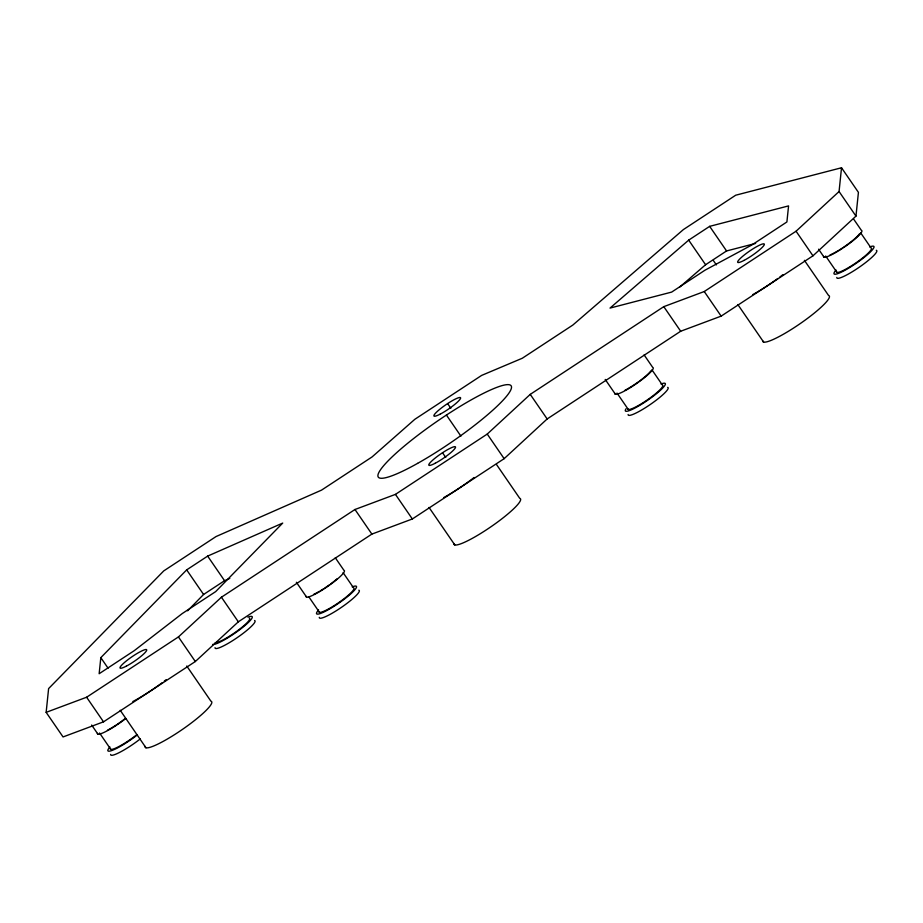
<?xml version="1.0" encoding="UTF-8"?>
<svg xmlns="http://www.w3.org/2000/svg" width="923" height="923" viewBox="0 0 923 923"><rect width="100%" height="100%" fill="white"/><g stroke="black" fill="none" stroke-linecap="round" stroke-linejoin="round"><path stroke-width="1.38" d="M46.15 712.348L48.607 688.593L163.752 570.899L216.028 536.563L321.539 490.125L372.073 456.931L414.865 419.273L481.633 375.407L522.303 358.239L572.848 325.046L683.424 229.55L735.7 195.214L841.522 167.767L858.425 192.353L855.967 216.109L812.967 255.821L721.151 316.127L680.689 331.242L547.154 418.961L504.143 458.673L412.339 518.98L371.877 534.094L238.33 621.814L195.33 661.526L103.514 721.832L63.052 736.946L46.15 712.348L86.612 697.234L178.427 636.928L221.428 597.216L354.974 509.496L395.436 494.382L487.24 434.075L530.24 394.375L663.787 306.655L704.249 291.53L796.064 231.223L839.065 191.523L841.522 167.767M100.815 657.649L99.153 673.721L134.216 650.692L182.269 613.541L215.659 591.62L282.715 523.076L207.652 556.108L186.677 569.883L100.815 657.649L108.06 668.194M187.6 610.807L203.579 594.481L224.554 580.705L229.815 578.386M688.685 240.13L610.022 308.086L671.644 292.095L705.022 270.174L751.853 244.987L786.904 221.958L788.565 205.898L709.66 226.354L688.685 240.13L705.587 264.728L679.732 287.065M705.587 264.728L726.563 250.952L755.637 243.407M839.065 191.523L855.967 216.109M853.556 218.982L861.401 230.381A23.167 3.634 -34.5 0 1 844.753 246.81A23.167 3.634 -34.5 0 1 823.535 256.398M860.582 232.723L871.047 247.941A21.148 3.323 -34.5 0 1 855.852 262.94A21.148 3.323 -34.5 0 1 836.469 271.697M825.681 256.017L836.953 272.412M818.574 249.198L824.066 257.182M796.064 231.223L812.967 255.821M804.395 260.332L828.554 295.464A40.289 6.334 -34.5 0 1 799.595 324.031A40.289 6.334 -34.5 0 1 762.698 340.691M709.66 226.354L726.563 250.952M713.248 260.332L716.375 264.901M737.858 304.59L763.609 342.064M704.249 291.53L721.151 316.127M663.787 306.655L680.689 331.242M644.116 354.905L652.734 367.446A23.167 3.634 -34.5 0 1 636.097 383.876A23.167 3.634 -34.5 0 1 614.868 393.452M651.915 369.788L662.379 385.006A21.148 3.323 -34.5 0 1 647.185 400.005A21.148 3.323 -34.5 0 1 627.813 408.751M617.025 393.083L628.298 409.477M605.211 379.422L615.399 394.248M530.24 394.375L547.154 418.961M487.24 434.075L504.143 458.673M496.389 464.35L519.73 498.316A40.289 6.334 -34.5 0 1 490.782 526.883A40.289 6.334 -34.5 0 1 453.874 543.543M447.609 403.582L450.828 408.266M446.42 415.05L460.912 436.141M442.521 452.755L445.74 457.439M429.033 507.442L454.797 544.916M395.436 494.382L412.339 518.98M354.974 509.496L371.877 534.094M335.291 557.757L343.921 570.299A23.167 3.634 -34.5 0 1 327.273 586.728A23.167 3.634 -34.5 0 1 306.055 596.304M343.102 572.641L353.567 587.859A21.148 3.323 -34.5 0 1 338.372 602.857A21.148 3.323 -34.5 0 1 318.989 611.603M309.009 597.1L319.473 612.33M296.387 582.275L306.586 597.1M207.652 556.108L224.554 580.705M221.428 597.216L238.33 621.814M186.677 569.883L203.579 594.481M178.427 636.928L195.33 661.526M186.758 666.025L210.906 701.168A40.289 6.334 -34.5 0 1 181.958 729.735A40.289 6.334 -34.5 0 1 145.061 746.395M120.221 710.295L145.972 747.768M86.612 697.234L103.514 721.832M99.546 733L110.818 749.395M91.654 725.04L97.919 734.154M337.333 578.606A21.148 3.323 -34.5 0 1 330.457 584.074M329.361 584.87A21.148 3.323 -34.5 0 1 324.804 587.997M323.661 588.747A21.148 3.323 -34.5 0 1 320.281 590.835M319.196 591.47A21.148 3.323 -34.5 0 1 317.097 592.647M316.104 593.177A21.148 3.323 -34.5 0 1 313.635 594.4M352.194 586.855A24.171 3.796 -34.5 0 1 351.144 593.535A24.171 3.796 -34.5 0 1 325.092 611.43A24.171 3.796 -34.5 0 1 318.585 609.941M358.816 590.212A24.171 3.796 -34.5 0 1 341.452 607.346A24.171 3.796 -34.5 0 1 319.3 617.349M136.235 735.123A21.148 3.323 -34.5 0 1 110.333 748.668M124.963 718.729A21.148 3.323 -34.5 0 1 117.29 724.301M116.148 725.063A21.148 3.323 -34.5 0 1 107.437 730.243M137.435 734.835A24.171 3.796 -34.5 0 1 113.944 749.672A24.171 3.796 -34.5 0 1 109.918 746.995M140.25 738.931A24.171 3.796 -34.5 0 1 110.645 754.414M125.77 718.532A23.167 3.634 -34.5 0 1 97.388 733.37M249.291 618.168A21.148 3.323 -34.5 0 1 236.357 631.574A21.148 3.323 -34.5 0 1 215.209 642.639M247.918 617.164A24.171 3.796 -34.5 0 1 241.053 628.69A24.171 3.796 -34.5 0 1 212.775 644.381M254.552 620.521A24.171 3.796 -34.5 0 1 237.176 637.655A24.171 3.796 -34.5 0 1 215.036 647.658M650.888 370.838A21.148 3.323 -34.5 0 1 639.281 381.222M638.174 382.018A21.148 3.323 -34.5 0 1 624.917 390.325M661.006 384.003A24.171 3.796 -34.5 0 1 649.181 399.197A24.171 3.796 -34.5 0 1 626.117 408.681M667.641 387.36A24.171 3.796 -34.5 0 1 650.265 404.505A24.171 3.796 -34.5 0 1 628.125 414.496M859.544 233.773A21.148 3.323 -34.5 0 1 843.426 247.329M842.284 248.091A21.148 3.323 -34.5 0 1 838.869 250.26M837.761 250.918A21.148 3.323 -34.5 0 1 830.019 254.967M869.674 246.937A24.171 3.796 -34.5 0 1 868.624 253.617A24.171 3.796 -34.5 0 1 842.572 271.524A24.171 3.796 -34.5 0 1 836.065 270.024M876.296 250.295A24.171 3.796 -34.5 0 1 858.932 267.439A24.171 3.796 -34.5 0 1 836.792 277.442M474.087 477.514A40.289 6.334 -34.5 0 1 443.836 497.532M782.9 274.662A40.289 6.334 -34.5 0 1 779.9 276.958M777.824 278.492A40.289 6.334 -34.5 0 1 752.649 294.679M166.232 679.616A40.289 6.334 -34.5 0 1 164.282 681.128M162.263 682.662A40.289 6.334 -34.5 0 1 132.843 701.538M435.218 463.254A16.118 2.527 -34.5 0 0 455.535 447.263A16.118 2.527 -34.5 0 0 435.794 457.577A16.118 2.527 -34.5 0 0 435.218 463.254M417.611 463.369A80.578 12.657 -34.5 0 0 511.146 385.826A80.578 12.657 -34.5 0 0 405.416 445.14A80.578 12.657 -34.5 0 0 417.611 463.369M440.294 414.081A16.118 2.527 -34.5 0 0 460.623 398.09A16.118 2.527 -34.5 0 0 440.882 408.404A16.118 2.527 -34.5 0 0 440.294 414.081M126.393 666.106A16.118 2.527 -34.5 0 0 146.722 650.115A16.118 2.527 -34.5 0 0 126.982 660.43A16.118 2.527 -34.5 0 0 126.393 666.106M744.03 260.401A16.118 2.527 -34.5 0 0 764.359 244.41A16.118 2.527 -34.5 0 0 744.619 254.725A16.118 2.527 -34.5 0 0 744.03 260.401"/></g></svg>
